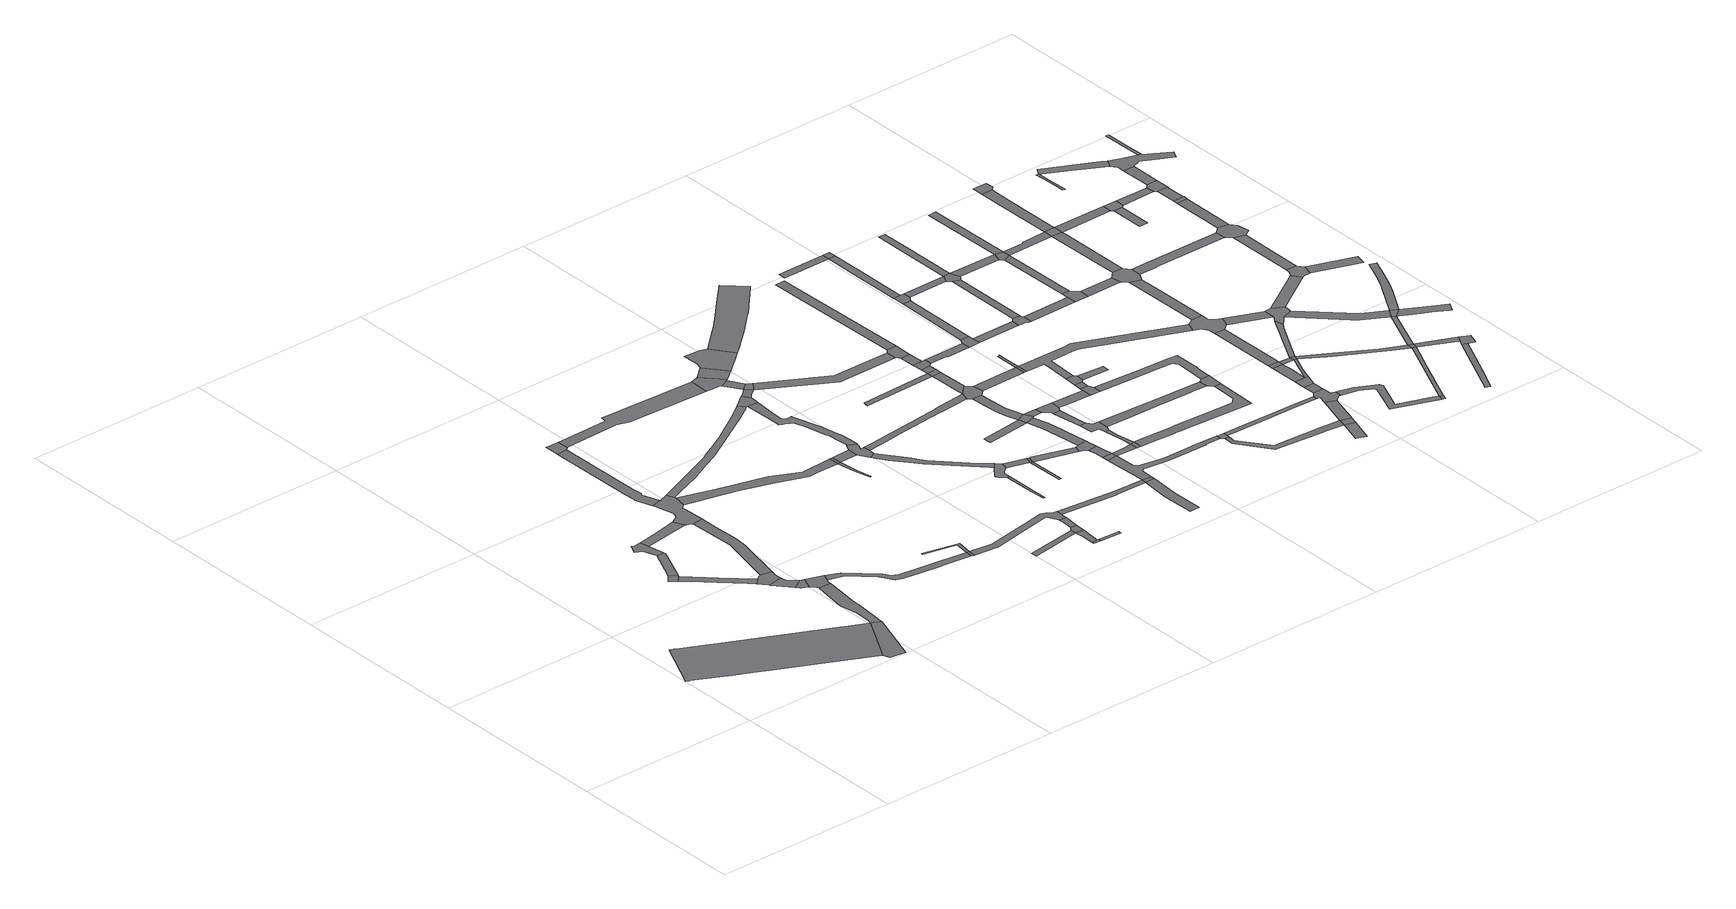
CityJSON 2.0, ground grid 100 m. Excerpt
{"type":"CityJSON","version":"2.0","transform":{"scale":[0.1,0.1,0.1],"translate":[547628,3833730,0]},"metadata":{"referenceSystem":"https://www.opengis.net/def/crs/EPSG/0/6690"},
"CityObjects":{
"road1":{"type":"Road","attributes":{"function":"2","RoadStructureAttribute.sectionType":"1"},"geometry":[{"type":"MultiSurface","lod":"1","boundaries":[[[0,1,2,3,4,5,6,7,8,9,10,11,12,13,14,15,16,17,18,19]]]}]},
"road2":{"type":"Road","geometry":[{"type":"MultiSurface","lod":"1","boundaries":[[[20,21,22,23,24,25]]]}]},
"road3":{"type":"Road","geometry":[{"type":"MultiSurface","lod":"1","boundaries":[[[19,18,26,27,28]]]}]},
"road4":{"type":"Road","attributes":{"RoadStructureAttribute.sectionType":"1"},"geometry":[{"type":"MultiSurface","lod":"1","boundaries":[[[29,30,31,32,33,34,35,20,25]]]}]},
"road5":{"type":"Road","attributes":{"RoadStructureAttribute.sectionType":"1"},"geometry":[{"type":"MultiSurface","lod":"1","boundaries":[[[36,37,38,39,24,23,40,41,42,43,44,45,46]]]}]},
"road6":{"type":"Road","geometry":[{"type":"MultiSurface","lod":"1","boundaries":[[[47,48,49,50,51,52,33,32,53,54,55,56]]]}]},
"road7":{"type":"Road","geometry":[{"type":"MultiSurface","lod":"1","boundaries":[[[57,58,59,46,45,60,61,62,63,64,65]]]}]},
"road8":{"type":"Road","attributes":{"RoadStructureAttribute.sectionType":"1"},"geometry":[{"type":"MultiSurface","lod":"1","boundaries":[[[66,67,68,61,60,69,70,71]]]}]},
"road9":{"type":"Road","attributes":{"RoadStructureAttribute.sectionType":"1"},"geometry":[{"type":"MultiSurface","lod":"1","boundaries":[[[72,73,74,75,76,77,78,79,19,28,80,81,82,83,84,85,86,87]]]}]},
"road10":{"type":"Road","attributes":{"RoadStructureAttribute.sectionType":"1"},"geometry":[{"type":"MultiSurface","lod":"1","boundaries":[[[71,70,88,89,90,91,92]]]}]},
"road11":{"type":"Road","attributes":{"RoadStructureAttribute.sectionType":"1"},"geometry":[{"type":"MultiSurface","lod":"1","boundaries":[[[93,94,56,55,95]]]}]},
"road12":{"type":"Road","geometry":[{"type":"MultiSurface","lod":"1","boundaries":[[[92,91,96,72,87,97,98,99]]]}]},
"road13":{"type":"Road","attributes":{"RoadStructureAttribute.sectionType":"1"},"geometry":[{"type":"MultiSurface","lod":"1","boundaries":[[[100,101,102,103,104,105,106,107,108,109,110,111,112,57,65]]]}]},
"road14":{"type":"Road","geometry":[{"type":"MultiSurface","lod":"1","boundaries":[[[113,114,115,116,117,118,119,120,121,122,123,124,93,95,125,126,105,104,127,128,129,130,131,132,133,134]]]}]},
"road15":{"type":"Road","attributes":{"RoadStructureAttribute.sectionType":"1"},"geometry":[{"type":"MultiSurface","lod":"1","boundaries":[[[135,136,137,138,117,116,139,140,141,142,143]]]}]},
"road16":{"type":"Road","attributes":{"RoadStructureAttribute.sectionType":"1"},"geometry":[{"type":"MultiSurface","lod":"1","boundaries":[[[144,145,146,147,148,149,99,98,150,151,152,153,154,155,156,157,158]]]}]},
"road17":{"type":"Road","geometry":[{"type":"MultiSurface","lod":"1","boundaries":[[[159,160,135,143,161,162]]]}]},
"road18":{"type":"Road","attributes":{"RoadStructureAttribute.sectionType":"1"},"geometry":[{"type":"MultiSurface","lod":"1","boundaries":[[[163,164,165,166,167,158,168]]]}]},
"road19":{"type":"Road","geometry":[{"type":"MultiSurface","lod":"1","boundaries":[[[168,158,157,169]]]}]},
"road20":{"type":"Road","attributes":{"RoadStructureAttribute.sectionType":"1"},"geometry":[{"type":"MultiSurface","lod":"1","boundaries":[[[170,171,172,173,174,133,132,175,176,177,178,179,180,181,182,183,184,185]]]}]},
"road21":{"type":"Road","attributes":{"RoadStructureAttribute.sectionType":"1"},"geometry":[{"type":"MultiSurface","lod":"1","boundaries":[[[186,187,188,189,190,191,192,193,194,195,196,113,134,197,198,199,200,201,202,203,204,205,206,207,208,209]]]}]},
"road22":{"type":"Road","attributes":{"RoadStructureAttribute.sectionType":"1"},"geometry":[{"type":"MultiSurface","lod":"1","boundaries":[[[210,211,212,213,214,162,161,215,216,217,218,219,220]]]}]},
"road23":{"type":"Road","attributes":{"RoadStructureAttribute.sectionType":"1"},"geometry":[{"type":"MultiSurface","lod":"1","boundaries":[[[221,222,223,224,225,226,227,228,168,169,229,230,231,232,233,234,235,236,237,238,239,240]]]}]},
"road24":{"type":"Road","attributes":{"RoadStructureAttribute.sectionType":"1"},"geometry":[{"type":"MultiSurface","lod":"1","boundaries":[[[241,242,243,244]]]}]},
"road25":{"type":"Road","geometry":[{"type":"MultiSurface","lod":"1","boundaries":[[[245,246,247,248,249,250,184]]]}]},
"road26":{"type":"Road","geometry":[{"type":"MultiSurface","lod":"1","boundaries":[[[251,185,184,250]]]}]},
"road27":{"type":"Road","geometry":[{"type":"MultiSurface","lod":"1","boundaries":[[[252,253,254,255,256,257,258,259]]]}]},
"road28":{"type":"Road","attributes":{"RoadStructureAttribute.sectionType":"1"},"geometry":[{"type":"MultiSurface","lod":"1","boundaries":[[[260,251,250,261,262]]]}]},
"road29":{"type":"Road","attributes":{"RoadStructureAttribute.sectionType":"1"},"geometry":[{"type":"MultiSurface","lod":"1","boundaries":[[[244,263,252,259,264]]]}]},
"road30":{"type":"Road","geometry":[{"type":"MultiSurface","lod":"1","boundaries":[[[265,241,244,264,266]]]}]},
"road31":{"type":"Road","geometry":[{"type":"MultiSurface","lod":"1","boundaries":[[[235,267,265,266,236]]]}]},
"road32":{"type":"Road","geometry":[{"type":"MultiSurface","lod":"1","boundaries":[[[268,269,270,256,255]]]}]},
"road33":{"type":"Road","geometry":[{"type":"MultiSurface","lod":"1","boundaries":[[[271,260,262,272,273,274,275,276,277,278,279,280]]]}]},
"road34":{"type":"Road","attributes":{"RoadStructureAttribute.sectionType":"1"},"geometry":[{"type":"MultiSurface","lod":"1","boundaries":[[[281,282,283,284,285,286,287,288,289,290,291,292,293,294,295,296,297,271,280,298,299,300,301,302,303,304,305,306,307,308,309,310,311,312,313,314,315]]]}]},
"road35":{"type":"Road","geometry":[{"type":"MultiSurface","lod":"1","boundaries":[[[316,186,209,281,315,317,318]]]}]},
"road36":{"type":"Road","attributes":{"RoadStructureAttribute.sectionType":"1"},"geometry":[{"type":"MultiSurface","lod":"1","boundaries":[[[319,320,321,322,323,324,273,272,325,326,327,328,329,330,331]]]}]},
"road37":{"type":"Road","attributes":{"RoadStructureAttribute.sectionType":"1"},"geometry":[{"type":"MultiSurface","lod":"1","boundaries":[[[332,333,334,335,336,337,338]]]}]},
"road38":{"type":"Road","geometry":[{"type":"MultiSurface","lod":"1","boundaries":[[[339,340,220,219,341,342,343,344,345,346]]]}]},
"road39":{"type":"Road","attributes":{"RoadStructureAttribute.sectionType":"1"},"geometry":[{"type":"MultiSurface","lod":"1","boundaries":[[[347,348,349,316,318,350,351,352]]]}]},
"road40":{"type":"Road","attributes":{"RoadStructureAttribute.sectionType":"1"},"geometry":[{"type":"MultiSurface","lod":"1","boundaries":[[[345,344,353,354]]]}]},
"road41":{"type":"Road","geometry":[{"type":"MultiSurface","lod":"1","boundaries":[[[331,330,355,356,357,358,338,337,359,360,361,362,363,364,365]]]}]},
"road42":{"type":"Road","geometry":[{"type":"MultiSurface","lod":"1","boundaries":[[[366,367,368,354,353,347,352,369]]]}]},
"road43":{"type":"Road","geometry":[{"type":"MultiSurface","lod":"1","boundaries":[[[370,339,346,371,372,373]]]}]},
"road44":{"type":"Road","attributes":{"RoadStructureAttribute.sectionType":"1"},"geometry":[{"type":"MultiSurface","lod":"1","boundaries":[[[374,240,239,375,376,377,378]]]}]},
"road45":{"type":"Road","attributes":{"RoadStructureAttribute.sectionType":"1"},"geometry":[{"type":"MultiSurface","lod":"1","boundaries":[[[365,364,379,380]]]}]},
"road46":{"type":"Road","geometry":[{"type":"MultiSurface","lod":"1","boundaries":[[[381,382,383,384,385,386,387,388]]]}]},
"road47":{"type":"Road","attributes":{"RoadStructureAttribute.sectionType":"1"},"geometry":[{"type":"MultiSurface","lod":"1","boundaries":[[[389,390,391,370,373,392,393,394,395]]]}]},
"road48":{"type":"Road","attributes":{"RoadStructureAttribute.sectionType":"1"},"geometry":[{"type":"MultiSurface","lod":"1","boundaries":[[[396,397,398,399,400,275,274,401,402,403,404,405,406,407,408]]]}]},
"road49":{"type":"Road","geometry":[{"type":"MultiSurface","lod":"1","boundaries":[[[380,379,381,388,409]]]}]},
"road50":{"type":"Road","attributes":{"RoadStructureAttribute.sectionType":"1"},"geometry":[{"type":"MultiSurface","lod":"1","boundaries":[[[410,411,412,377,413,414,415,416,417,418]]]}]},
"road51":{"type":"Road","attributes":{"RoadStructureAttribute.sectionType":"1"},"geometry":[{"type":"MultiSurface","lod":"1","boundaries":[[[419,409,388,420,421,422]]]}]},
"road52":{"type":"Road","attributes":{"RoadStructureAttribute.sectionType":"1"},"geometry":[{"type":"MultiSurface","lod":"1","boundaries":[[[423,369,352,424,425,426]]]}]},
"road53":{"type":"Road","geometry":[{"type":"MultiSurface","lod":"1","boundaries":[[[378,377,412,427]]]}]},
"road54":{"type":"Road","geometry":[{"type":"MultiSurface","lod":"1","boundaries":[[[428,429,430,431,432,433]]]}]},
"road55":{"type":"Road","attributes":{"RoadStructureAttribute.sectionType":"1"},"geometry":[{"type":"MultiSurface","lod":"1","boundaries":[[[434,435,436,437,438,439]]]}]},
"road56":{"type":"Road","geometry":[{"type":"MultiSurface","lod":"1","boundaries":[[[440,441,442,443]]]}]},
"road57":{"type":"Road","geometry":[{"type":"MultiSurface","lod":"1","boundaries":[[[444,445,422,421,446,447,448]]]}]},
"road58":{"type":"Road","attributes":{"RoadStructureAttribute.sectionType":"1"},"geometry":[{"type":"MultiSurface","lod":"1","boundaries":[[[449,450,448,447,451,452,441,440]]]}]},
"road59":{"type":"Road","attributes":{"RoadStructureAttribute.sectionType":"1"},"geometry":[{"type":"MultiSurface","lod":"1","boundaries":[[[453,454,455,456,433,457,458,459,460,445,444]]]}]},
"road60":{"type":"Road","geometry":[{"type":"MultiSurface","lod":"1","boundaries":[[[461,428,433,456,462,463]]]}]},
"road61":{"type":"Road","attributes":{"RoadStructureAttribute.sectionType":"1"},"geometry":[{"type":"MultiSurface","lod":"1","boundaries":[[[464,465,466,440,443,467,468,469]]]}]},
"road62":{"type":"Road","attributes":{"RoadStructureAttribute.sectionType":"1"},"geometry":[{"type":"MultiSurface","lod":"1","boundaries":[[[470,471,472,473,474,394,393,475,476,477,478,479,480,481,482,483,484]]]}]},
"road63":{"type":"Road","attributes":{"RoadStructureAttribute.sectionType":"1"},"geometry":[{"type":"MultiSurface","lod":"1","boundaries":[[[485,486,487,488,489,490,428,461,491,492]]]}]},
"road64":{"type":"Road","attributes":{"RoadStructureAttribute.sectionType":"1"},"geometry":[{"type":"MultiSurface","lod":"1","boundaries":[[[461,463,493,494]]]}]},
"road65":{"type":"Road","geometry":[{"type":"MultiSurface","lod":"1","boundaries":[[[495,396,408,485,492,496,497]]]}]},
"road66":{"type":"Road","geometry":[{"type":"MultiSurface","lod":"1","boundaries":[[[498,469,468,499]]]}]},
"road67":{"type":"Road","attributes":{"RoadStructureAttribute.sectionType":"1"},"geometry":[{"type":"MultiSurface","lod":"1","boundaries":[[[500,439,501,502,396,495]]]}]},
"road68":{"type":"Road","attributes":{"RoadStructureAttribute.sectionType":"1"},"geometry":[{"type":"MultiSurface","lod":"1","boundaries":[[[503,504,505,506,507,469,498]]]}]},
"road69":{"type":"Road","attributes":{"RoadStructureAttribute.sectionType":"1"},"geometry":[{"type":"MultiSurface","lod":"1","boundaries":[[[508,509,510,511,512,513,514,515,516,443,442,517,378,427,518,519,520,521,522,523,524,525,526,527,528]]]}]},
"road70":{"type":"Road","geometry":[{"type":"MultiSurface","lod":"1","boundaries":[[[529,530,531,532,533,506,505,534,535]]]}]},
"road71":{"type":"Road","attributes":{"RoadStructureAttribute.sectionType":"1"},"geometry":[{"type":"MultiSurface","lod":"1","boundaries":[[[536,537,538,539,531,530]]]}]},
"road72":{"type":"Road","geometry":[{"type":"MultiSurface","lod":"1","boundaries":[[[540,434,439,500]]]}]},
"road73":{"type":"Road","attributes":{"RoadStructureAttribute.sectionType":"1"},"geometry":[{"type":"MultiSurface","lod":"1","boundaries":[[[541,542,434,540]]]}]},
"road74":{"type":"Road","geometry":[{"type":"MultiSurface","lod":"1","boundaries":[[[494,493,543,538,537,544,545]]]}]},
"road75":{"type":"Road","geometry":[{"type":"MultiSurface","lod":"1","boundaries":[[[546,547,542,541,548,549]]]}]},
"road76":{"type":"Road","attributes":{"RoadStructureAttribute.sectionType":"1"},"geometry":[{"type":"MultiSurface","lod":"1","boundaries":[[[550,551,547,546]]]}]},
"road77":{"type":"Road","geometry":[{"type":"MultiSurface","lod":"1","boundaries":[[[552,553,426,425,554,551,550]]]}]},
"road78":{"type":"Road","attributes":{"RoadStructureAttribute.sectionType":"1"},"geometry":[{"type":"MultiSurface","lod":"1","boundaries":[[[555,497,496,556,557]]]}]},
"road79":{"type":"Road","attributes":{"RoadStructureAttribute.sectionType":"1"},"geometry":[{"type":"MultiSurface","lod":"1","boundaries":[[[545,544,558,559,560]]]}]},
"road80":{"type":"Road","attributes":{"RoadStructureAttribute.sectionType":"1"},"geometry":[{"type":"MultiSurface","lod":"1","boundaries":[[[549,548,561,562,563,564]]]}]},
"road81":{"type":"Road","attributes":{"RoadStructureAttribute.sectionType":"1"},"geometry":[{"type":"MultiSurface","lod":"1","boundaries":[[[565,566,567,568,569,553,552]]]}]},
"road82":{"type":"Road","geometry":[{"type":"MultiSurface","lod":"1","boundaries":[[[557,556,570,571]]]}]},
"road83":{"type":"Road","geometry":[{"type":"MultiSurface","lod":"1","boundaries":[[[572,528,527,573,574,575,576]]]}]},
"road84":{"type":"Road","geometry":[{"type":"MultiSurface","lod":"1","boundaries":[[[577,560,559,578,579,580]]]}]},
"road85":{"type":"Road","geometry":[{"type":"MultiSurface","lod":"1","boundaries":[[[581,582,583,584,557,571]]]}]},
"road86":{"type":"Road","attributes":{"RoadStructureAttribute.sectionType":"1"},"geometry":[{"type":"MultiSurface","lod":"1","boundaries":[[[585,577,580,586]]]}]},
"road87":{"type":"Road","attributes":{"RoadStructureAttribute.sectionType":"1"},"geometry":[{"type":"MultiSurface","lod":"1","boundaries":[[[587,588,589,590,591,592,498,499,593,594,595,596,597,598,599]]]}]},
"road88":{"type":"Road","geometry":[{"type":"MultiSurface","lod":"1","boundaries":[[[600,585,586,601,602,603]]]}]},
"road89":{"type":"Road","attributes":{"RoadStructureAttribute.sectionType":"1"},"geometry":[{"type":"MultiSurface","lod":"1","boundaries":[[[604,605,535,534,606,607,608,609,610,611,612]]]}]},
"road90":{"type":"Road","geometry":[{"type":"MultiSurface","lod":"1","boundaries":[[[613,564,563,614,615,616,617,618]]]}]},
"road91":{"type":"Road","geometry":[{"type":"MultiSurface","lod":"1","boundaries":[[[619,620,602,601]]]}]},
"road92":{"type":"Road","attributes":{"RoadStructureAttribute.sectionType":"1"},"geometry":[{"type":"MultiSurface","lod":"1","boundaries":[[[621,613,618,622]]]}]},
"road93":{"type":"Road","attributes":{"RoadStructureAttribute.sectionType":"1"},"geometry":[{"type":"MultiSurface","lod":"1","boundaries":[[[573,623,624,625,626,627,628,629,630,631,574]]]}]},
"road94":{"type":"Road","attributes":{"RoadStructureAttribute.sectionType":"1"},"geometry":[{"type":"MultiSurface","lod":"1","boundaries":[[[617,616,632,633,634]]]}]},
"road95":{"type":"Road","geometry":[{"type":"MultiSurface","lod":"1","boundaries":[[[635,636,637,638,639]]]}]},
"road96":{"type":"Road","geometry":[{"type":"MultiSurface","lod":"1","boundaries":[[[640,641,621,622,642,643,644]]]}]},
"road97":{"type":"Road","attributes":{"RoadStructureAttribute.sectionType":"1"},"geometry":[{"type":"MultiSurface","lod":"1","boundaries":[[[645,646,647,648,649,650,651,579,578,652,653,654,655,656,657,658]]]}]},
"road98":{"type":"Road","attributes":{"RoadStructureAttribute.sectionType":"1"},"geometry":[{"type":"MultiSurface","lod":"1","boundaries":[[[659,660,661,576,575,662,663,664,665,666]]]}]},
"road99":{"type":"Road","attributes":{"RoadStructureAttribute.sectionType":"1"},"geometry":[{"type":"MultiSurface","lod":"1","boundaries":[[[638,667,668,640,644,669,670,671]]]}]},
"road100":{"type":"Road","geometry":[{"type":"MultiSurface","lod":"1","boundaries":[[[672,634,633,673,674,675,676,677,678]]]}]},
"road101":{"type":"Road","geometry":[{"type":"MultiSurface","lod":"1","boundaries":[[[639,638,671,679]]]}]},
"road102":{"type":"Road","geometry":[{"type":"MultiSurface","lod":"1","boundaries":[[[657,612,611,587,599,680,658]]]}]},
"road103":{"type":"Road","attributes":{"RoadStructureAttribute.sectionType":"1"},"geometry":[{"type":"MultiSurface","lod":"1","boundaries":[[[627,681,682,683,684]]]}]},
"road104":{"type":"Road","attributes":{"RoadStructureAttribute.sectionType":"1"},"geometry":[{"type":"MultiSurface","lod":"1","boundaries":[[[685,686,571,570,687,688,600,603,689,690,691,692,693,694,695]]]}]},
"road105":{"type":"Road","attributes":{"RoadStructureAttribute.sectionType":"1"},"geometry":[{"type":"MultiSurface","lod":"1","boundaries":[[[643,642,696,697]]]}]},
"road106":{"type":"Road","geometry":[{"type":"MultiSurface","lod":"1","boundaries":[[[628,627,684,698]]]}]},
"road107":{"type":"Road","attributes":{"RoadStructureAttribute.sectionType":"1"},"geometry":[{"type":"MultiSurface","lod":"1","boundaries":[[[699,700,672,678,701]]]}]},
"road108":{"type":"Road","attributes":{"RoadStructureAttribute.sectionType":"1"},"geometry":[{"type":"MultiSurface","lod":"1","boundaries":[[[702,628,698,703,704]]]}]},
"road109":{"type":"Road","geometry":[{"type":"MultiSurface","lod":"1","boundaries":[[[705,697,696,699,701,706,707,708]]]}]},
"road110":{"type":"Road","attributes":{"RoadStructureAttribute.sectionType":"1"},"geometry":[{"type":"MultiSurface","lod":"1","boundaries":[[[676,675,709,710]]]}]},
"road111":{"type":"Road","geometry":[{"type":"MultiSurface","lod":"1","boundaries":[[[711,712,713,714,715,716,666,665,717,702,704,718,719,720,721,722]]]}]},
"road112":{"type":"Road","attributes":{"RoadStructureAttribute.sectionType":"1"},"geometry":[{"type":"MultiSurface","lod":"1","boundaries":[[[723,724,697,705,725,726,727]]]}]},
"road113":{"type":"Road","attributes":{"RoadStructureAttribute.sectionType":"1"},"geometry":[{"type":"MultiSurface","lod":"1","boundaries":[[[728,715,714,729,730]]]}]},
"road114":{"type":"Road","geometry":[{"type":"MultiSurface","lod":"1","boundaries":[[[731,728,730,732,733]]]}]},
"road115":{"type":"Road","attributes":{"RoadStructureAttribute.sectionType":"1"},"geometry":[{"type":"MultiSurface","lod":"1","boundaries":[[[734,735,736,731,733,737,738,739,740]]]}]},
"road116":{"type":"Road","attributes":{"RoadStructureAttribute.sectionType":"1"},"geometry":[{"type":"MultiSurface","lod":"1","boundaries":[[[705,708,741,742]]]}]},
"road117":{"type":"Road","geometry":[{"type":"MultiSurface","lod":"1","boundaries":[[[743,734,740,744]]]}]},
"road118":{"type":"Road","geometry":[{"type":"MultiSurface","lod":"1","boundaries":[[[745,746,710,709,747,748]]]}]},
"road119":{"type":"Road","attributes":{"RoadStructureAttribute.sectionType":"1"},"geometry":[{"type":"MultiSurface","lod":"1","boundaries":[[[749,750,751,733,732,752,753,754]]]}]},
"road120":{"type":"Road","attributes":{"RoadStructureAttribute.sectionType":"1"},"geometry":[{"type":"MultiSurface","lod":"1","boundaries":[[[755,756,757,758,759,760,722,721,761,762,763,764,765,766,767,768,769,770]]]}]},
"road121":{"type":"Road","attributes":{"RoadStructureAttribute.sectionType":"1"},"geometry":[{"type":"MultiSurface","lod":"1","boundaries":[[[744,740,749,771]]]}]},
"road122":{"type":"Road","attributes":{"RoadStructureAttribute.sectionType":"1"},"geometry":[{"type":"MultiSurface","lod":"1","boundaries":[[[772,773,743,744,774,775,776,777]]]}]},
"road123":{"type":"Road","attributes":{"RoadStructureAttribute.sectionType":"1"},"geometry":[{"type":"MultiSurface","lod":"1","boundaries":[[[778,779,746,745]]]}]},
"road124":{"type":"Road","geometry":[{"type":"MultiSurface","lod":"1","boundaries":[[[771,749,754,780]]]}]},
"road125":{"type":"Road","geometry":[{"type":"MultiSurface","lod":"1","boundaries":[[[742,741,779,778,781]]]}]},
"road126":{"type":"Road","geometry":[{"type":"MultiSurface","lod":"1","boundaries":[[[782,695,694,783,784,772,777,785,786,787,788,789,790,791]]]}]},
"road127":{"type":"Road","attributes":{"RoadStructureAttribute.sectionType":"1"},"geometry":[{"type":"MultiSurface","lod":"1","boundaries":[[[748,747,792,793]]]}]},
"road128":{"type":"Road","geometry":[{"type":"MultiSurface","lod":"1","boundaries":[[[770,769,794,795]]]}]},
"road129":{"type":"Road","attributes":{"RoadStructureAttribute.sectionType":"1"},"geometry":[{"type":"MultiSurface","lod":"1","boundaries":[[[796,797,742,781,798,799]]]}]},
"road130":{"type":"Road","attributes":{"RoadStructureAttribute.sectionType":"1"},"geometry":[{"type":"MultiSurface","lod":"1","boundaries":[[[800,771,780,801,802]]]}]},
"road131":{"type":"Road","attributes":{"RoadStructureAttribute.sectionType":"1"},"geometry":[{"type":"MultiSurface","lod":"1","boundaries":[[[803,804,782,791,805,806]]]}]},
"road132":{"type":"Road","attributes":{"RoadStructureAttribute.sectionType":"1"},"geometry":[{"type":"MultiSurface","lod":"1","boundaries":[[[788,787,807,808]]]}]},
"road133":{"type":"Road","attributes":{"RoadStructureAttribute.sectionType":"1"},"geometry":[{"type":"MultiSurface","lod":"1","boundaries":[[[809,810,780,754,811,812,813,814]]]}]},
"road134":{"type":"Road","attributes":{"RoadStructureAttribute.sectionType":"1"},"geometry":[{"type":"MultiSurface","lod":"1","boundaries":[[[815,816,817,781,778,818]]]}]},
"road135":{"type":"Road","geometry":[{"type":"MultiSurface","lod":"1","boundaries":[[[819,820,793,792,803,806,821,822]]]}]},
"road136":{"type":"Road","attributes":{"RoadStructureAttribute.sectionType":"1"},"geometry":[{"type":"MultiSurface","lod":"1","boundaries":[[[813,770,795,823,824]]]}]},
"road137":{"type":"Road","attributes":{"RoadStructureAttribute.sectionType":"1"},"geometry":[{"type":"MultiSurface","lod":"1","boundaries":[[[818,825,820,819,826,827,828]]]}]},
"road138":{"type":"Road","geometry":[{"type":"MultiSurface","lod":"1","boundaries":[[[829,808,807,830,800,802,831,832,833,834,835,836,837]]]}]},
"road139":{"type":"Road","geometry":[{"type":"MultiSurface","lod":"1","boundaries":[[[838,815,818,828]]]}]},
"road140":{"type":"Road","geometry":[{"type":"MultiSurface","lod":"1","boundaries":[[[814,813,824,839]]]}]},
"road141":{"type":"Road","attributes":{"RoadStructureAttribute.sectionType":"1"},"geometry":[{"type":"MultiSurface","lod":"1","boundaries":[[[840,841,842,843,844,845]]]}]},
"road142":{"type":"Road","attributes":{"RoadStructureAttribute.sectionType":"1"},"geometry":[{"type":"MultiSurface","lod":"1","boundaries":[[[846,847,815,838,848,849,850]]]}]},
"road143":{"type":"Road","attributes":{"RoadStructureAttribute.sectionType":"1"},"geometry":[{"type":"MultiSurface","lod":"1","boundaries":[[[851,834,833,852,853,854,855]]]}]},
"road144":{"type":"Road","attributes":{"RoadStructureAttribute.sectionType":"1"},"geometry":[{"type":"MultiSurface","lod":"1","boundaries":[[[856,829,837,857]]]}]},
"road145":{"type":"Road","attributes":{"RoadStructureAttribute.sectionType":"1"},"geometry":[{"type":"MultiSurface","lod":"1","boundaries":[[[854,858,814,839,859,860]]]}]},
"road146":{"type":"Road","attributes":{"RoadStructureAttribute.sectionType":"1"},"geometry":[{"type":"MultiSurface","lod":"1","boundaries":[[[861,839,824,862,863,864,865,866]]]}]},
"road147":{"type":"Road","geometry":[{"type":"MultiSurface","lod":"1","boundaries":[[[867,868,846,850,869,870]]]}]},
"road148":{"type":"Road","attributes":{"RoadStructureAttribute.sectionType":"1"},"geometry":[{"type":"MultiSurface","lod":"1","boundaries":[[[871,822,821,872,873,874,875]]]}]},
"road149":{"type":"Road","attributes":{"RoadStructureAttribute.sectionType":"1"},"geometry":[{"type":"MultiSurface","lod":"1","boundaries":[[[838,828,876,877]]]}]},
"road150":{"type":"Road","geometry":[{"type":"MultiSurface","lod":"1","boundaries":[[[878,866,865,840,845,879,880,881,882,883,884]]]}]},
"road151":{"type":"Road","geometry":[{"type":"MultiSurface","lod":"1","boundaries":[[[855,854,860,885]]]}]},
"road152":{"type":"Road","geometry":[{"type":"MultiSurface","lod":"1","boundaries":[[[886,887,888,889]]]}]},
"road153":{"type":"Road","geometry":[{"type":"MultiSurface","lod":"1","boundaries":[[[890,891,856,857,892,893,894,895,896,897]]]}]},
"road154":{"type":"Road","attributes":{"RoadStructureAttribute.sectionType":"1"},"geometry":[{"type":"MultiSurface","lod":"1","boundaries":[[[898,885,860,899,900,901,902,903,904,905,906,907]]]}]},
"road155":{"type":"Road","geometry":[{"type":"MultiSurface","lod":"1","boundaries":[[[877,876,886,889,908,909]]]}]},
"road156":{"type":"Road","geometry":[{"type":"MultiSurface","lod":"1","boundaries":[[[910,911,912,913,914,915,916,917]]]}]},
"road157":{"type":"Road","attributes":{"RoadStructureAttribute.sectionType":"1"},"geometry":[{"type":"MultiSurface","lod":"1","boundaries":[[[918,919,890,897,920]]]}]},
"road158":{"type":"Road","attributes":{"RoadStructureAttribute.sectionType":"1"},"geometry":[{"type":"MultiSurface","lod":"1","boundaries":[[[921,922,923,924,925,855,885,926,927,928,929,930]]]}]},
"road159":{"type":"Road","geometry":[{"type":"MultiSurface","lod":"1","boundaries":[[[931,875,874,918,920,932,933,934,935,936]]]}]},
"road160":{"type":"Road","attributes":{"RoadStructureAttribute.sectionType":"1"},"geometry":[{"type":"MultiSurface","lod":"1","boundaries":[[[896,895,937,938]]]}]},
"road161":{"type":"Road","attributes":{"RoadStructureAttribute.sectionType":"1"},"geometry":[{"type":"MultiSurface","lod":"1","boundaries":[[[909,908,939,940]]]}]},
"road162":{"type":"Road","attributes":{"RoadStructureAttribute.sectionType":"1"},"geometry":[{"type":"MultiSurface","lod":"1","boundaries":[[[941,931,936,942,943,944]]]}]},
"road163":{"type":"Road","attributes":{"RoadStructureAttribute.sectionType":"1"},"geometry":[{"type":"MultiSurface","lod":"1","boundaries":[[[945,946,947,917,948,949,950,951]]]}]},
"road164":{"type":"Road","geometry":[{"type":"MultiSurface","lod":"1","boundaries":[[[952,941,944,953,954]]]}]},
"road165":{"type":"Road","attributes":{"RoadStructureAttribute.sectionType":"1"},"geometry":[{"type":"MultiSurface","lod":"1","boundaries":[[[955,956,952,954,957,958,959]]]}]},
"road166":{"type":"Road","geometry":[{"type":"MultiSurface","lod":"1","boundaries":[[[960,940,939,955,959,961]]]}]},
"road167":{"type":"Road","attributes":{"RoadStructureAttribute.sectionType":"1"},"geometry":[{"type":"MultiSurface","lod":"1","boundaries":[[[962,963,960,961,964]]]}]},
"road168":{"type":"Road","geometry":[{"type":"MultiSurface","lod":"1","boundaries":[[[965,966,951,950,967,962,964,968,969,970,971,972,973,974,975]]]}]},
"road169":{"type":"Road","attributes":{"RoadStructureAttribute.sectionType":"1"},"geometry":[{"type":"MultiSurface","lod":"1","boundaries":[[[976,977,975,974,978,979]]]}]}
},
"vertices":[
[917,363,0],[882,380,0],[704,465,0],[525,551,0],[348,636,0],[297,661,0],[165,725,0],[155,730,0],[135,739,0],[7,468,0],[24,460,0],[27,459,0],[209,370,0],[300,326,0],[387,283,0],[566,197,0],[745,110,0],[844,63,0],[866,53,0],[1011,318,0],
[567,1256,0],[536,1221,0],[552,1207,0],[570,1191,0],[602,1221,0],[606,1230,0],
[879,16,0],[962,3,0],[1060,292,0],
[633,1293,0],[689,1419,0],[690,1422,0],[688,1433,0],[648,1431,0],[593,1312,0],[574,1271,0],
[735,1093,0],[728,1099,0],[713,1112,0],[689,1136,0],[661,1107,0],[672,1097,0],[688,1082,0],[707,1064,0],[809,963,0],[836,934,0],[872,967,0],
[626,1569,0],[610,1576,0],[585,1523,0],[622,1504,0],[645,1447,0],[650,1434,0],[685,1450,0],[683,1458,0],[671,1522,0],[664,1574,0],
[903,987,0],[893,980,0],[886,976,0],[878,888,0],[958,906,0],[955,922,0],[956,930,0],[958,945,0],[964,973,0],
[964,877,0],[962,885,0],[958,904,0],[877,883,0],[952,792,0],[1012,830,0],
[1038,718,0],[1029,670,0],[1011,562,0],[1009,549,0],[1005,525,0],[1023,430,0],[1020,342,0],[1020,337,0],[1061,299,0],[1080,476,0],[1081,481,0],[1076,489,0],[1081,528,0],[1096,638,0],[1099,666,0],[1104,711,0],
[954,792,0],[969,773,0],[973,768,0],[1009,755,0],[1035,822,0],
[903,1622,0],[756,1588,0],[931,1562,0],
[1033,725,0],[1107,738,0],[1113,748,0],[1128,787,0],
[1022,1227,0],[1025,1238,0],[1032,1317,0],[1028,1459,0],[1026,1552,0],[966,1546,0],[968,1466,0],[970,1411,0],[972,1317,0],[973,1288,0],[965,1252,0],[930,1103,0],[918,1053,0],
[1037,1827,0],[999,1812,0],[986,1807,0],[986,1808,0],[929,1791,0],[934,1774,0],[936,1768,0],[960,1679,0],[956,1671,0],[949,1655,0],[944,1646,0],[943,1642,0],[938,1559,0],[956,1551,0],[1022,1669,0],[1019,1690,0],[1025,1694,0],[1027,1695,0],[1042,1706,0],[1045,1708,0],[1056,1778,0],[1054,1786,0],
[893,2444,0],[896,1954,0],[901,1897,0],[898,1885,0],[985,1810,0],[953,1907,0],[960,1916,0],[955,1975,0],[951,2444,0],
[1612,539,0],[1496,556,0],[1403,569,0],[1367,589,0],[1345,623,0],[1204,758,0],[1201,721,0],[1316,610,0],[1356,544,0],[1392,527,0],[1487,514,0],[1607,499,0],[1611,498,0],[1769,478,0],[1774,516,0],
[893,2525,0],[893,2466,0],[967,2461,0],[966,2526,0],
[1802,602,0],[1608,647,0],[1607,643,0],[1606,639,0],[1783,598,0],[1789,516,0],
[1784,476,0],
[1666,1577,0],[1515,1648,0],[1279,1713,0],[1267,1717,0],[1249,1722,0],[1126,1688,0],[1151,1682,0],[1340,1636,0],[1343,1635,0],[1501,1585,0],[1588,1551,0],[1664,1524,0],[1716,1530,0],[1839,1528,0],[1839,1527,0],[1838,1586,0],
[1822,2238,0],[1756,2190,0],[1601,2091,0],[1581,2078,0],[1480,2022,0],[1448,2005,0],[1430,1995,0],[1392,1974,0],[1358,1960,0],[1349,1956,0],[1165,1879,0],[1109,1809,0],[1250,1865,0],[1366,1920,0],[1431,1950,0],[1444,1957,0],[1453,1962,0],[1504,1992,0],[1576,2033,0],[1607,2052,0],[1766,2148,0],[1779,2156,0],[1827,2186,0],[1847,2203,0],
[1267,2564,0],[1265,2555,0],[1262,2541,0],[1260,2530,0],[1256,2529,0],[1254,2470,0],[1270,2471,0],[1274,2472,0],[1343,2450,0],[1796,2431,0],[1801,2542,0],
[2330,532,0],[2318,533,0],[2297,549,0],[2291,553,0],[2263,563,0],[2144,541,0],[1914,499,0],[1891,502,0],[1913,460,0],[1914,459,0],[1916,460,0],[2151,502,0],[2268,523,0],[2277,504,0],[2297,463,0],[2336,460,0],[2338,486,0],[2339,493,0],[2339,494,0],[2342,531,0],
[2276,354,0],[2000,312,0],[2005,281,0],[2281,324,0],
[1855,1429,0],[1876,1336,0],[1879,1338,0],[1883,1339,0],[1867,1426,0],[1856,1529,0],
[1854,1586,0],
[2283,209,0],[2283,208,0],[2282,195,0],[2322,194,0],[2322,208,0],[2320,208,0],[2319,208,0],[2314,208,0],
[1958,1590,0],[1867,1529,0],[1959,1532,0],
[2285,279,0],[2324,320,0],
[2293,377,0],[2328,374,0],
[2296,421,0],
[2442,187,0],[2442,195,0],[2442,202,0],
[1981,1630,0],[1994,1472,0],[2029,1493,0],[2031,1523,0],[2027,1562,0],[2016,1561,0],[2006,1560,0],[2016,1583,0],[2024,1605,0],[2025,1608,0],
[1854,2201,0],[1858,2041,0],[1859,2013,0],[1859,1989,0],[1857,1983,0],[1857,1981,0],[1875,1972,0],[1894,1964,0],[1909,1954,0],[1919,1947,0],[1927,1932,0],[1940,1889,0],[1969,1766,0],[1971,1755,0],[1972,1752,0],[1978,1682,0],[1983,1632,0],[2027,1638,0],[2025,1662,0],[2019,1718,0],[2011,1758,0],[2011,1759,0],[2009,1770,0],[2008,1774,0],[1998,1832,0],[1953,1992,0],[1951,1999,0],[1947,1999,0],[1921,1997,0],[1919,1999,0],[1904,2016,0],[1901,2019,0],[1904,2051,0],[1906,2088,0],[1915,2200,0],
[1891,2289,0],[1918,2236,0],[1919,2252,0],
[2387,1066,0],[2312,1136,0],[2173,1284,0],[2148,1324,0],[2147,1325,0],[2135,1344,0],[2040,1395,0],[2116,1303,0],[2144,1269,0],[2361,1040,0],[2364,1037,0],[2373,1026,0],[2398,1056,0],
[2366,781,0],[2370,666,0],[2375,666,0],[2380,667,0],[2378,782,0],[2377,919,0],[2362,919,0],
[1848,2558,0],[1827,2551,0],[1824,2430,0],[1878,2427,0],[1880,2427,0],[1883,2422,0],[1934,2446,0],[1944,2453,0],
[1944,2331,0],[1938,2327,0],[1908,2301,0],[1936,2272,0],[1967,2293,0],[1976,2299,0],
[1940,2335,0],[1980,2365,0],
[2327,966,0],[2324,956,0],[2332,943,0],[2360,920,0],[2377,925,0],[2377,949,0],[2379,961,0],[2384,966,0],[2389,972,0],[2416,989,0],[2426,1029,0],
[1996,2355,0],[1992,2358,0],[1984,2363,0],[2010,2347,0],
[1914,2614,0],[1969,2473,0],[1986,2487,0],[2004,2501,0],
[2669,499,0],[2649,464,0],[2649,469,0],[2828,464,0],[2830,493,0],
[2534,953,0],[2546,995,0],
[2534,951,0],[2536,796,0],[2536,747,0],[2536,746,0],[2543,748,0],[2550,749,0],[2549,797,0],[2546,949,0],
[1926,2744,0],[1928,2653,0],[1917,2622,0],[2083,2564,0],[2137,2608,0],[2054,2724,0],[2018,2739,0],
[2699,1637,0],[2514,1617,0],[2513,1616,0],[2213,1583,0],[2088,1569,0],[2146,1537,0],[2236,1547,0],[2285,1553,0],[2443,1569,0],[2513,1576,0],[2518,1577,0],[2602,1584,0],[2684,1592,0],
[2558,991,0],
[2870,286,0],[2872,341,0],[2882,466,0],[2827,458,0],[2826,446,0],[2814,305,0],[2818,140,0],[2818,128,0],[2873,129,0],
[2569,988,0],[2560,945,0],[2775,882,0],[2787,923,0],
[2351,2154,0],[2332,2094,0],[2670,2093,0],[2670,2152,0],
[2883,484,0],
[2744,1284,0],[2509,1258,0],[2509,1236,0],[2509,1215,0],[2511,1215,0],[2756,1241,0],
[2694,1887,0],[2293,1873,0],[2290,1858,0],[2288,1843,0],[2291,1843,0],[2694,1854,0],
[2878,770,0],[2823,768,0],[2824,735,0],[2880,738,0],
[2860,937,0],[2807,930,0],[2801,874,0],[2815,863,0],[2868,870,0],
[2877,787,0],[2874,811,0],[2816,849,0],[2821,811,0],
[2835,1148,0],[2833,1166,0],[2829,1177,0],[2808,1255,0],[2759,1230,0],[2775,1173,0],[2779,1149,0],[2784,1108,0],
[2793,1312,0],[2814,1261,0],[2821,1266,0],
[2998,775,0],[2963,772,0],[2887,770,0],[2888,738,0],[3001,732,0],[3003,775,0],
[2469,3133,0],[2356,3017,0],[2277,2935,0],[2212,2868,0],[2174,2835,0],[2181,2644,0],[2210,2669,0],[2279,2730,0],[2294,2743,0],[2393,2838,0],[2410,2853,0],[2492,2941,0],[2533,2985,0],[2565,3019,0],[2577,3033,0],
[2706,1573,0],[2709,1487,0],[2713,1407,0],[2715,1393,0],[2725,1353,0],[2737,1312,0],[2765,1411,0],[2757,1570,0],
[2873,1269,0],[2865,1309,0],
[2751,1688,0],[2786,1597,0],[2779,1658,0],
[3026,783,0],[3023,731,0],
[2748,1856,0],[2694,1851,0],[2698,1686,0],
[3015,839,0],[3007,883,0],[3007,943,0],[2986,940,0],[2997,838,0],
[3232,577,0],[3183,578,0],[3057,580,0],[3017,584,0],[2978,589,0],[2904,605,0],[2902,605,0],[2884,622,0],[2881,731,0],[2832,515,0],[2886,555,0],[2903,565,0],[2906,567,0],[2919,565,0],[2977,556,0],[3026,549,0],[3080,548,0],[3267,543,0],[3268,549,0],[3356,546,0],[3357,573,0],
[2988,1032,0],[2965,1062,0],[2927,1057,0],[2936,982,0],[2981,980,0],[3016,970,0],[3019,1031,0],
[2964,1073,0],[2949,1230,0],[2906,1224,0],[2922,1097,0],
[2747,1888,0],
[2746,1931,0],[2693,1930,0],
[2904,1239,0],[2961,1250,0],[2963,1304,0],
[2746,1988,0],[2692,1987,0],[2766,1948,0],[2765,1988,0],
[2744,2074,0],[2690,2073,0],
[2743,2173,0],[2689,2172,0],[2675,2093,0],
[3031,1660,0],[3045,1599,0],[3044,1660,0],
[3012,1247,0],[3145,1240,0],[3148,1296,0],
[2864,1949,0],[2864,1943,0],[2996,1943,0],[2996,1990,0],
[2731,2841,0],[2729,2968,0],[2675,2967,0],[2676,2933,0],[2678,2840,0],
[3060,1599,0],[3060,1660,0],
[3371,572,0],[3371,531,0],[3397,529,0],[3398,545,0],[3398,572,0],
[3149,1317,0],[3204,1238,0],[3206,1287,0],[3193,1314,0],
[3058,1795,0],[3058,1798,0],[3052,1795,0],[3046,1793,0],
[3152,1360,0],[3195,1358,0],
[3642,926,0],[3638,786,0],[3611,759,0],[3345,770,0],[3262,773,0],[3260,773,0],[3129,726,0],[3223,721,0],[3225,721,0],[3269,718,0],[3355,713,0],[3676,697,0],[3684,925,0],
[3157,1429,0],[3212,1373,0],[3215,1416,0],[3200,1427,0],
[3312,1016,0],[3040,1030,0],[3151,967,0],[3317,963,0],[3524,958,0],[3543,958,0],[3574,957,0],[3619,956,0],[3616,1001,0],
[3013,2022,0],[3026,1943,0],[3049,1944,0],[3062,1945,0],[3061,1991,0],[3061,2022,0],
[3360,1362,0],[3363,1405,0],
[3018,2446,0],[3062,2445,0],
[3371,476,0],[3488,305,0],[3759,279,0],[3777,277,0],[3878,265,0],[3890,310,0],[3780,317,0],[3505,333,0],[3393,492,0],
[3295,1947,0],[3305,1947,0],[3306,1993,0],
[2750,3030,0],[2748,2985,0],[2826,2985,0],[3019,2986,0],[3019,3031,0],
[3019,2515,0],[3019,2512,0],[3081,2473,0],[3081,2515,0],[3059,2515,0],
[3687,1034,0],[3690,1109,0],[3695,1114,0],[3693,1257,0],[3644,1260,0],[3436,1273,0],[3405,1275,0],[3373,1229,0],[3395,1228,0],[3543,1221,0],[3629,1216,0],[3647,1189,0],[3641,1021,0],[3687,1019,0],
[3799,563,0],[3690,565,0],[3528,569,0],[3401,545,0],[3604,540,0],[3783,536,0],[3934,532,0],[3939,558,0],
[3019,2848,0],[3019,2844,0],[3059,2844,0],[3059,2848,0],[3059,2986,0],
[3326,2014,0],[3353,1947,0],[3354,1938,0],[3373,1938,0],[3373,1993,0],[3366,2003,0],[3366,2009,0],
[3059,3031,0],
[3686,998,0],
[3875,254,0],[3839,134,0],[3895,116,0],[3935,248,0],
[3383,1662,0],[3340,1660,0],[3164,1600,0],[3167,1600,0],[3210,1601,0],[3341,1602,0],[3374,1601,0],[3396,1592,0],[3426,1579,0],[3896,1384,0],[3919,1440,0],
[3304,2475,0],[3326,2516,0],
[3948,293,0],
[3326,2455,0],[3327,2445,0],[3365,2440,0],
[3942,482,0],[3952,304,0],[3997,459,0],
[3364,2517,0],[3367,2443,0],[3372,2448,0],[3384,2464,0],
[3646,1939,0],[3646,1995,0],
[4030,525,0],[4017,528,0],[4017,531,0],[4017,581,0],[3959,580,0],[3949,569,0],[3957,531,0],[4006,465,0],[4012,469,0],[4031,483,0],[4041,481,0],[4045,521,0],
[3327,2987,0],[3327,2847,0],[3364,2847,0],[3364,2987,0],[3365,2987,0],
[3959,648,0],[4017,593,0],[4017,649,0],
[3958,714,0],[4038,713,0],[4017,715,0],
[3958,876,0],[3958,822,0],[3958,726,0],[4017,752,0],[4019,823,0],[4018,870,0],[4018,875,0],
[3619,2463,0],[3641,2516,0],
[3958,905,0],[4019,905,0],
[3688,2034,0],[3645,2034,0],[3725,1939,0],[3725,1995,0],
[4084,871,0],[4061,816,0],[4029,741,0],[4060,778,0],[4074,810,0],[4100,869,0],
[4360,191,0],[4181,257,0],[4251,423,0],[4246,443,0],[4136,499,0],[4061,517,0],[4134,461,0],[4199,427,0],[4200,424,0],[4204,411,0],[4204,410,0],[4138,245,0],[4136,239,0],[4142,237,0],[4379,149,0],[4391,181,0],
[4082,898,0],
[3956,1296,0],[3959,926,0],[4017,905,0],[4017,914,0],[4017,926,0],[4017,1296,0],
[3684,2464,0],[3639,2441,0],
[4109,894,0],
[3683,2507,0],
[3957,1460,0],[3936,1367,0],[3956,1334,0],[4027,1303,0],[4041,1314,0],[4051,1321,0],[4073,1377,0],[4044,1389,0],[4018,1422,0],[4018,1461,0],
[3925,1940,0],[3919,1996,0],
[4397,142,0],[4409,172,0],
[3634,2989,0],[3636,2850,0],[3680,2850,0],[3679,2989,0],
[4248,1203,0],[4237,1125,0],[4257,1153,0],
[3955,1912,0],[3956,1853,0],[4014,1854,0],[4014,1894,0],
[4265,1232,0],[4266,1297,0],
[4456,690,0],[4265,800,0],[4220,792,0],[4489,640,0],[4579,598,0],[4579,631,0],
[3950,2519,0],[3808,2513,0],[3806,2508,0],[3951,2469,0],
[4011,2032,0],[3953,2030,0],[4038,1937,0],[4040,1997,0],
[4521,426,0],[4597,590,0],
[3951,2445,0],[4011,2445,0],[4010,2457,0],[4010,2465,0],
[4307,1303,0],[4260,1224,0],[4279,1177,0],[4295,1194,0],[4302,1202,0],[4361,1227,0],[4363,1240,0],[4365,1256,0],[4366,1269,0],
[4010,2522,0],
[4606,622,0],
[4776,472,0],[4605,100,0],[4631,90,0],[4697,231,0],[4767,383,0],[4802,459,0],
[3949,2972,0],[3949,2853,0],[4010,2543,0],[4010,2854,0],[4010,2973,0],
[4594,997,0],[4527,979,0],[4557,948,0],[4687,878,0],[4719,929,0],
[4571,1471,0],[4603,1420,0],
[4687,877,0],[4706,861,0],[4708,866,0],
[4762,554,0],[4619,579,0],[4763,510,0],[4783,500,0],[4788,498,0],[4807,535,0],
[3949,3036,0],[3949,2991,0],[4031,2991,0],[4030,3037,0],
[4144,1996,0],[4140,1937,0],[4141,1937,0],[4563,1937,0],[4558,1996,0],
[4310,2469,0],[4310,2521,0],
[4824,527,0],[4808,458,0],[4815,455,0],[4839,446,0],[4855,490,0],[4863,508,0],[4844,517,0],
[4758,907,0],
[4322,2456,0],[4322,2272,0],[4372,2272,0],[4372,2456,0],
[4591,1525,0],[4590,1505,0],[4613,1426,0],[4636,1429,0],[4640,1429,0],[4657,1431,0],[4672,1489,0],[4650,1523,0],
[4900,831,0],[4715,862,0],[4719,860,0],[4777,830,0],[4816,812,0],[4860,789,0],[4931,750,0],[4933,749,0],[4946,742,0],[4973,790,0],
[4389,2470,0],[4389,2521,0],
[4259,2945,0],[4261,2856,0],[4263,2760,0],[4270,2759,0],[4276,2757,0],[4276,2759,0],[4274,2856,0],[4272,2942,0],
[4593,1907,0],[4591,1539,0],[4652,1890,0],
[4917,1309,0],[4874,1209,0],[4841,1135,0],[4812,1088,0],[4725,939,0],[4843,1053,0],[4874,1109,0],[4910,1193,0],[4914,1202,0],[4954,1297,0],
[4593,2024,0],[4691,1914,0],[4678,1980,0],[4668,1994,0],[4663,2001,0],[4653,2015,0],
[4910,1341,0],[4923,1401,0],
[4579,2473,0],[4576,2520,0],
[4594,2319,0],[4654,2308,0],[4654,2311,0],[4654,2319,0],
[4571,2839,0],[4533,2859,0],[4294,2982,0],[4286,2934,0],[4430,2858,0],[4571,2783,0],[4597,2827,0],
[4594,2346,0],[4659,2344,0],[4654,2346,0],
[4595,2462,0],[4595,2450,0],[4655,2363,0],[4655,2449,0],[4655,2462,0],
[4595,2540,0],[4656,2540,0],
[4596,2708,0],[4595,2549,0],[4657,2707,0],
[4728,2778,0],[4661,2802,0],[4596,2748,0],[4666,2711,0],[4688,2720,0],[4704,2727,0],[4863,2646,0],[4884,2688,0],[4756,2770,0],[4756,2772,0],[4741,2774,0],
[4738,3006,0],[4740,2861,0],[4755,2861,0],[4753,3004,0]
]}
